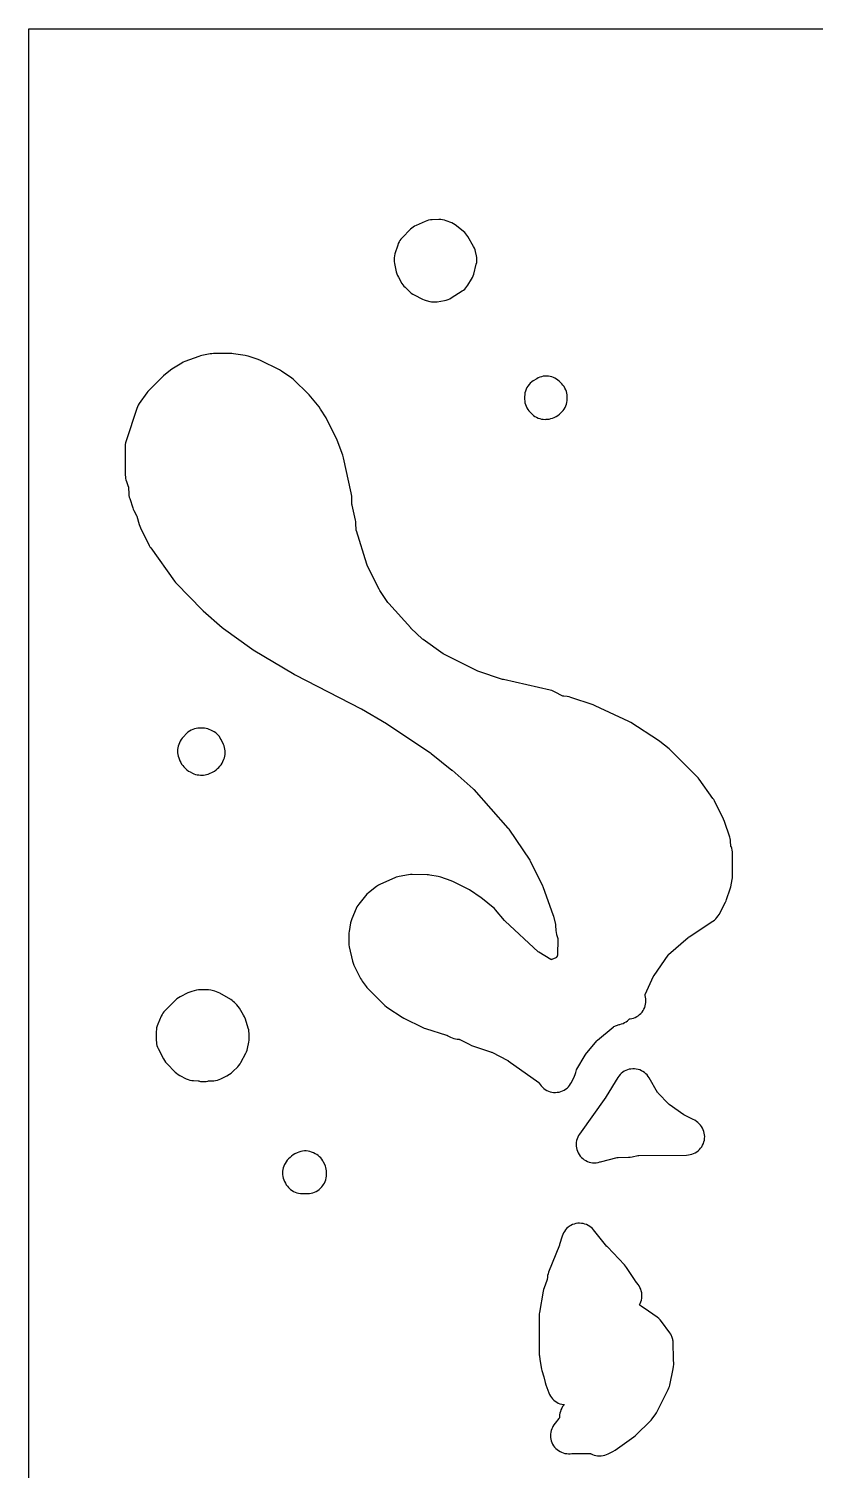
# Model space of a CAD drawing. Header units: millimetres. Extents: x 0 to 300, y 0 to 300.
# Drawn here: x 0 to 108, y 102 to 300 of the extents above; entities that cross this region are included whole.
import ezdxf

# ---------------------------------------------------------------- set-up
doc = ezdxf.new("R2010")
doc.units = ezdxf.units.MM
doc.layers.add('CUT', color=7, linetype='CONTINUOUS')

msp = doc.modelspace()

# ---------------------------------------------------------------- linework, layer by layer
at = {"layer": 'CUT'}
for points in [[(299.9021, 0), (0.0614, 0), (0.0029, 0.0029), (0, 0.0614), (0, 299.9386), (0.0029, 299.9971), (0.0614, 300), (299.9021, 300), (299.9605, 299.9971), (299.9634, 299.9386), (299.9634, 0.0614), (299.9605, 0.0029)], [(50.5481, 266.3379), (50.644, 266.0931), (50.7652, 265.8597), (51.2524, 265.0308), (51.379, 264.8367), (51.523, 264.6551), (51.6832, 264.4876), (52.3522, 263.8502), (52.5371, 263.6905), (52.7367, 263.5496), (52.9491, 263.4289), (54.0661, 262.8644), (54.3209, 262.7529), (54.5864, 262.6705), (55.0797, 262.547), (55.332, 262.4974), (55.588, 262.4741), (55.845, 262.4771), (56.1004, 262.5065), (57.0959, 262.6734), (57.3403, 262.7271), (57.5781, 262.8049), (57.8069, 262.9062), (58.0245, 263.0297), (59.5158, 263.9786), (59.6986, 264.1067), (59.8691, 264.2505), (60.0262, 264.409), (60.1686, 264.5809), (60.295, 264.7647), (60.8108, 265.5917), (60.9333, 265.8121), (61.033, 266.0438), (61.1088, 266.2843), (61.4675, 267.6602), (61.5162, 267.8914), (61.5429, 268.1261), (61.5473, 268.3624), (61.5293, 268.598), (61.4893, 268.8308), (61.3657, 269.3893), (61.2969, 269.6385), (61.2027, 269.8793), (61.0841, 270.109), (60.2874, 271.4749), (60.1662, 271.6627), (60.0288, 271.839), (59.8761, 272.0023), (59.7095, 272.1513), (58.7559, 272.9303), (58.546, 273.0842), (58.3213, 273.2155), (58.0841, 273.3227), (57.3364, 273.6148), (57.0917, 273.6961), (56.8399, 273.7518), (56.5837, 273.7813), (56.5122, 273.7858), (56.2998, 273.7901), (55.4121, 273.7705), (55.1595, 273.752), (54.9102, 273.7082), (54.6665, 273.6393), (54.4311, 273.5462), (53.1838, 272.9781), (52.9809, 272.8743), (52.7883, 272.7523), (52.6076, 272.6134), (52.4402, 272.4586), (51.2712, 271.2734), (51.115, 271.0994), (50.9757, 270.9116), (50.8545, 270.7116), (50.7526, 270.5012), (50.6708, 270.2822), (50.2817, 269.0706), (50.2146, 268.8162), (50.1745, 268.5562), (50.162, 268.2934), (50.1772, 268.0307), (50.2199, 267.7711), (50.4784, 266.5915)], [(13.6804, 237.053), (13.6866, 237.0129), (13.6881, 236.9936), (13.7364, 236.1071), (13.758, 235.8885), (13.7986, 235.6726), (13.8581, 235.4612), (14.2747, 234.196), (14.346, 234.0058), (14.4325, 233.8221), (14.7908, 233.1348), (14.7996, 233.1167), (14.8308, 233.0382), (14.8367, 233.019), (15.1561, 231.884), (15.2314, 231.6583), (15.3278, 231.4407), (16.545, 229.0132), (16.6383, 228.8438), (16.7444, 228.6821), (20.0211, 224.0876), (20.1402, 223.9337), (20.2708, 223.7895), (23.8143, 220.1731), (23.9459, 220.0483), (26.5436, 217.7558), (26.7384, 217.6005), (30.6336, 214.7999), (30.8068, 214.686), (36.4303, 211.312), (36.575, 211.2315), (45.6307, 206.5838), (45.6596, 206.5684), (45.6882, 206.5523), (49.1132, 204.5539), (49.1451, 204.5346), (49.1764, 204.5143), (55.1579, 200.5129), (55.2014, 200.4824), (55.2435, 200.45), (58.0951, 198.1576), (58.1159, 198.1405), (58.1364, 198.1228), (61.017, 195.5882), (61.072, 195.5366), (61.1237, 195.4818), (65.8161, 190.1848), (65.8678, 190.1223), (65.9152, 190.0565), (68.8012, 185.7578), (68.842, 185.6927), (68.8786, 185.6252), (70.5414, 182.3076), (70.5723, 182.2409), (70.5991, 182.1725), (72.0275, 178.1787), (72.0471, 178.119), (72.0636, 178.0585), (72.341, 176.9253), (72.3451, 176.9064), (72.3565, 176.826), (72.3578, 176.8067), (72.387, 176.1103), (72.4141, 175.8331), (72.472, 175.5605), (72.5598, 175.2961), (72.6226, 175.1371), (72.6293, 175.119), (72.6403, 175.0804), (72.6435, 175.0404), (72.6436, 175.0212), (72.5988, 172.6821), (72.598, 172.6632), (72.5934, 172.6241), (72.5742, 172.5897), (72.5638, 172.5739), (72.4548, 172.4168), (72.444, 172.402), (72.4193, 172.3727), (72.3855, 172.3547), (72.3687, 172.3472), (71.8196, 172.1188), (71.8028, 172.1122), (71.7673, 172.1012), (71.7338, 172.1175), (71.7181, 172.1264), (70.0673, 173.1276), (70.0508, 173.1382), (69.9851, 173.1877), (69.9703, 173.2006), (65.4505, 177.3777), (65.3969, 177.4304), (65.3466, 177.4864), (64.1115, 178.9504), (63.9525, 179.1219), (63.7782, 179.2777), (62.3121, 180.4703), (62.1362, 180.6011), (60.5474, 181.6768), (60.2665, 181.8414), (58.3307, 182.8123), (58.003, 182.9485), (56.5712, 183.4275), (56.3912, 183.4803), (56.2077, 183.5195), (55.0952, 183.7136), (54.9108, 183.7387), (54.7251, 183.75), (52.6548, 183.7994), (52.4089, 183.7931), (52.1648, 183.7627), (50.8713, 183.5366), (50.6704, 183.4929), (50.4738, 183.4329), (50.2828, 183.3569), (48.2946, 182.4695), (48.0263, 182.3297), (47.7769, 182.1585), (46.6566, 181.2855), (46.4336, 181.0894), (46.2354, 180.8681), (45.3163, 179.7105), (45.1873, 179.5325), (45.0744, 179.3439), (44.9785, 179.146), (44.3526, 177.6946), (44.2542, 177.425), (44.1874, 177.1459), (43.9811, 175.9958), (43.9516, 175.7747), (43.9419, 175.5519), (43.943, 174.408), (43.9593, 174.1254), (44.0075, 173.8464), (44.4541, 171.9181), (44.5371, 171.6365), (44.6524, 171.3665), (45.5776, 169.5114), (45.6767, 169.3315), (45.7903, 169.1604), (46.3249, 168.4224), (46.4507, 168.2629), (46.589, 168.1141), (48.924, 165.7982), (49.1171, 165.6255), (49.3271, 165.4738), (51.2809, 164.2106), (51.5276, 164.0703), (54.1344, 162.7776), (54.3185, 162.6954), (54.5086, 162.6283), (57.3652, 161.7478), (57.3818, 161.7422), (57.4496, 161.7145), (57.4653, 161.7068), (57.943, 161.4594), (58.1509, 161.3635), (58.3667, 161.2871), (58.5885, 161.2307), (58.8147, 161.1948), (59.0875, 161.1643), (59.105, 161.1619), (59.1414, 161.1544), (59.1753, 161.1407), (59.1914, 161.1329), (60.4776, 160.4716), (60.8138, 160.3287), (63.4261, 159.4379), (63.5038, 159.4084), (63.5793, 159.3736), (65.7778, 158.2688), (65.7823, 158.2664), (65.8483, 158.2268), (65.8631, 158.2167), (70.0373, 155.2173), (70.0512, 155.2069), (70.0788, 155.183), (70.1015, 155.1549), (70.1116, 155.1405), (70.2261, 154.9695), (70.3745, 154.77), (70.5421, 154.5863), (70.7271, 154.4201), (70.9276, 154.2731), (71.1418, 154.1467), (71.3674, 154.0423), (71.6024, 153.9608), (71.8442, 153.903), (72.0906, 153.8696), (72.3391, 153.8607), (72.5873, 153.8767), (72.8326, 153.9172), (73.0727, 153.9818), (73.3052, 154.07), (73.5278, 154.1809), (73.7383, 154.3133), (73.9346, 154.466), (74.1147, 154.6374), (74.2769, 154.8258), (74.4196, 155.0295), (74.5414, 155.2463), (74.9559, 156.079), (75.0657, 156.3341), (75.1465, 156.5998), (75.2313, 156.9469), (75.2362, 156.965), (75.2491, 157.002), (75.2655, 157.0376), (75.2746, 157.0541), (76.3971, 158.9791), (76.3999, 158.9836), (76.4451, 159.049), (76.4566, 159.0636), (78.0131, 160.9471), (78.0251, 160.961), (78.0792, 161.0152), (78.093, 161.0272), (80.2755, 162.8399), (80.291, 162.8521), (80.3252, 162.8751), (80.3616, 162.8946), (80.3797, 162.9025), (81.1031, 163.1994), (81.1205, 163.2061), (81.1585, 163.2175), (81.1632, 163.2184), (81.3959, 163.2759), (81.6221, 163.3553), (81.8396, 163.4561), (82.0464, 163.5772), (82.2407, 163.7176), (82.4207, 163.876), (82.4715, 163.9252), (82.517, 163.9651), (82.594, 163.9752), (82.8315, 164.0179), (83.0637, 164.0833), (83.2885, 164.1708), (83.5038, 164.2795), (83.7076, 164.4085), (83.8981, 164.5566), (84.0734, 164.7223), (84.232, 164.9041), (84.3722, 165.1003), (84.4929, 165.3092), (84.5929, 165.5287), (84.6713, 165.7569), (84.7273, 165.9915), (84.7605, 166.2305), (84.7704, 166.4715), (84.7571, 166.7124), (84.7207, 166.9508), (84.6614, 167.1846), (84.6417, 167.249), (84.6638, 167.3042), (85.824, 169.8382), (85.8314, 169.8535), (85.8666, 169.9155), (85.8759, 169.9297), (87.8102, 172.7377), (87.8134, 172.7421), (87.8455, 172.7816), (87.8635, 172.8001), (87.8814, 172.8164), (90.5704, 175.1525), (90.633, 175.2033), (90.6988, 175.2499), (93.964, 177.3999), (94.1678, 177.5494), (94.3555, 177.7187), (94.5251, 177.9061), (94.6749, 178.1097), (94.8034, 178.3273), (95.6877, 180.0145), (95.7731, 180.1945), (95.8438, 180.3807), (96.3348, 181.8456), (96.4088, 182.1159), (96.6201, 183.1016), (96.6624, 183.3683), (96.6756, 183.6379), (96.6608, 186.6692), (96.6472, 186.9172), (96.6091, 187.1627), (96.5468, 187.4031), (96.461, 187.6362), (96.4599, 187.639), (96.4517, 187.6596), (96.4385, 187.7041), (96.4305, 187.7499), (96.4285, 187.772), (96.396, 188.3133), (96.3735, 188.5298), (96.3322, 188.7436), (96.2725, 188.9529), (95.5691, 191.0662), (95.4332, 191.3945), (94.17, 193.9216), (94.0752, 194.0939), (93.9672, 194.2582), (92.0711, 196.909), (91.9471, 197.0683), (91.8107, 197.2171), (88.1616, 200.8878), (87.9493, 201.0783), (86.6897, 202.0848), (86.4834, 202.2332), (82.6898, 204.6783), (82.3994, 204.8392), (77.807, 206.9993), (77.5332, 207.1089), (74.4596, 208.1328), (74.2065, 208.2026), (73.9475, 208.2455), (73.4765, 208.2982), (73.4589, 208.3006), (73.4225, 208.3081), (73.3884, 208.3219), (73.3722, 208.3298), (72.2296, 208.9196), (72.0356, 209.0095), (71.8345, 209.0824), (71.628, 209.1379), (65.193, 210.5755), (65.1323, 210.5907), (65.0724, 210.609), (61.6655, 211.7492), (61.585, 211.7793), (61.5069, 211.8151), (57.0098, 214.0694), (57.0054, 214.0717), (56.9412, 214.11), (56.9267, 214.1197), (54.1466, 216.0946), (54.08, 216.1454), (54.0171, 216.2008), (52.5262, 217.606), (52.4901, 217.6415), (52.4554, 217.6785), (49.4301, 221.0492), (49.3749, 221.1153), (49.3245, 221.1852), (48.2116, 222.8495), (48.171, 222.9146), (48.1345, 222.9822), (46.4655, 226.3274), (46.4633, 226.3322), (46.4336, 226.4051), (46.4277, 226.4225), (44.9929, 231.0332), (44.9883, 231.0492), (44.9808, 231.0835), (44.9762, 231.1184), (44.9751, 231.1346), (44.9336, 232.0622), (44.9135, 232.2858), (44.8735, 232.5067), (44.404, 234.5639), (44.4002, 234.5823), (44.3901, 234.6605), (44.3891, 234.6793), (44.3534, 235.7979), (44.3352, 236.0292), (44.2957, 236.2578), (43.2333, 241.0625), (43.1331, 241.4005), (42.3502, 243.4886), (42.2479, 243.7239), (40.9495, 246.3355), (40.8395, 246.5336), (40.0848, 247.7588), (39.882, 248.0419), (38.5187, 249.6887), (38.3354, 249.8873), (36.4589, 251.7111), (36.2999, 251.853), (36.1293, 251.9809), (34.7114, 252.9522), (34.4181, 253.125), (31.8354, 254.4186), (31.5008, 254.5569), (30.1088, 255.0173), (29.9069, 255.0748), (29.701, 255.1152), (28.1016, 255.3594), (27.9058, 255.3814), (27.7088, 255.388), (25.3651, 255.3735), (25.1417, 255.3621), (24.9202, 255.3308), (23.7732, 255.1159), (23.5618, 255.0668), (23.3554, 254.9994), (21.4252, 254.2753), (21.2092, 254.1825), (21.0029, 254.0697), (19.8606, 253.3741), (19.6573, 253.236), (18.7632, 252.5628), (18.5057, 252.3399), (16.4759, 250.3249), (16.3289, 250.1657), (16.1962, 249.9943), (15.1519, 248.5179), (15.0177, 248.3066), (14.9054, 248.0829), (14.816, 247.8491), (13.3627, 243.3908), (13.294, 243.1347), (13.2528, 242.8727), (13.2396, 242.6078), (13.2525, 238.6659), (13.2628, 238.4478), (13.292, 238.2315), (13.34, 238.0185), (13.4064, 237.8106), (13.664, 237.1106), (13.6702, 237.0923)], [(68.6907, 247.5086), (68.8603, 247.327), (69.1465, 247.0494), (69.3291, 246.8887), (69.5265, 246.7466), (69.7368, 246.6243), (69.958, 246.523), (70.188, 246.4437), (70.4245, 246.3871), (70.6655, 246.3538), (70.9086, 246.344), (71.0404, 246.3452), (71.2679, 246.3575), (71.4933, 246.3905), (71.7148, 246.4439), (71.9305, 246.5172), (72.1386, 246.6098), (72.4231, 246.7524), (72.6583, 246.8866), (72.8776, 247.0454), (73.0784, 247.2271), (73.2291, 247.3789), (73.3943, 247.5629), (73.5406, 247.7624), (73.6665, 247.9753), (73.7707, 248.1996), (73.8522, 248.4331), (73.9103, 248.6735), (73.9443, 248.9185), (73.954, 249.1656), (73.9509, 249.4572), (73.9363, 249.7019), (73.8979, 249.944), (73.8359, 250.1812), (73.7509, 250.4112), (73.6439, 250.6317), (73.5158, 250.8407), (73.3678, 251.0361), (73.2014, 251.2161), (72.8351, 251.5753), (72.6583, 251.7329), (72.4673, 251.8732), (72.2639, 251.9947), (72.0499, 252.0964), (71.8272, 252.1775), (71.5978, 252.237), (71.3639, 252.2746), (71.1274, 252.2899), (70.8906, 252.2827), (70.6555, 252.2531), (70.4242, 252.2014), (70.1989, 252.128), (69.9816, 252.0336), (69.7741, 251.9191), (69.2883, 251.62), (69.0775, 251.4749), (68.8827, 251.3089), (68.7058, 251.1239), (68.5488, 250.9218), (68.4133, 250.7047), (68.3007, 250.4749), (68.2121, 250.2348), (68.1486, 249.9869), (68.1108, 249.7338), (68.099, 249.4781), (68.1009, 249.1085), (68.1145, 248.8604), (68.1527, 248.6149), (68.2151, 248.3744), (68.3011, 248.1412), (68.4098, 247.9178), (68.5401, 247.7062)], [(20.4576, 200.2851), (20.5138, 200.0551), (20.5915, 199.8315), (20.7634, 199.4036), (20.8672, 199.1781), (20.9929, 198.964), (21.1392, 198.7635), (21.3046, 198.5784), (21.5145, 198.3659), (21.7154, 198.1835), (21.9349, 198.0239), (22.1704, 197.889), (22.4809, 197.7329), (22.6867, 197.6409), (22.8999, 197.5677), (23.1189, 197.5141), (23.3418, 197.4804), (23.5669, 197.4669), (23.7609, 197.4641), (23.9823, 197.4706), (24.2022, 197.4967), (24.4189, 197.5422), (24.6308, 197.6067), (24.8361, 197.6897), (25.2332, 197.871), (25.4855, 198.0041), (25.721, 198.1651), (25.9367, 198.3518), (26.0814, 198.4925), (26.2523, 198.6759), (26.4038, 198.8755), (26.5347, 199.0893), (26.6434, 199.3152), (26.777, 199.6321), (26.8577, 199.8521), (26.9175, 200.0787), (26.9558, 200.3098), (26.9724, 200.5435), (26.9669, 200.7778), (26.9396, 201.0105), (26.8906, 201.2396), (26.8203, 201.4632), (26.7295, 201.6791), (26.4141, 202.3401), (26.302, 202.5489), (26.1707, 202.7462), (26.0213, 202.9302), (25.8551, 203.0992), (25.6736, 203.2517), (25.4785, 203.3863), (25.2716, 203.5018), (24.9889, 203.6425), (24.7839, 203.7333), (24.5716, 203.8054), (24.3537, 203.8581), (24.1319, 203.8911), (23.908, 203.9041), (23.4838, 203.9097), (23.2335, 203.9005), (22.9855, 203.8662), (22.7421, 203.8074), (22.5058, 203.7244), (22.279, 203.6183), (22.064, 203.49), (21.8628, 203.3408), (21.6776, 203.1722), (21.247, 202.7389), (21.0739, 202.5456), (20.9217, 202.3354), (20.7922, 202.1106), (20.6835, 201.897), (20.5862, 201.6812), (20.5098, 201.4571), (20.4549, 201.2268), (20.422, 200.9924), (20.4115, 200.7558), (20.4234, 200.5194)], [(18.6172, 158.2329), (18.7726, 158.0177), (18.9498, 157.8203), (20.1017, 156.6666), (20.2956, 156.4917), (20.5067, 156.338), (20.7326, 156.2071), (21.6249, 155.7509), (21.8649, 155.6437), (22.1148, 155.5623), (22.3718, 155.5076), (22.6332, 155.4802), (23.2782, 155.4466), (23.2951, 155.4454), (23.3303, 155.4405), (23.4362, 155.4161), (23.4366, 155.418), (23.5958, 155.3825), (23.8435, 155.3527), (24.093, 155.3478), (24.3418, 155.3677), (24.5873, 155.4124), (24.7001, 155.4388), (24.7332, 155.4433), (24.7506, 155.4446), (25.3987, 155.4752), (25.6506, 155.4999), (25.8987, 155.55), (26.1404, 155.6249), (26.3733, 155.7238), (27.0063, 156.0314), (27.2148, 156.1453), (27.5498, 156.3495), (27.794, 156.5191), (28.0164, 156.7164), (28.6938, 157.3939), (28.8596, 157.5769), (29.0065, 157.7753), (29.1331, 157.9873), (29.7989, 159.2386), (29.8999, 159.4521), (29.9803, 159.6742), (30.0393, 159.9028), (30.2207, 160.7731), (30.2628, 161.054), (30.2728, 161.338), (30.2582, 162.0023), (30.2419, 162.238), (30.2034, 162.4711), (30.1431, 162.6996), (29.7487, 163.9499), (29.6423, 164.2282), (29.5036, 164.4919), (28.9415, 165.4211), (28.7758, 165.6621), (28.583, 165.8821), (28.2515, 166.2184), (28.0882, 166.37), (27.912, 166.5064), (27.7244, 166.6266), (26.2229, 167.4967), (26.0098, 167.6069), (25.7871, 167.6962), (25.557, 167.7636), (24.9777, 167.9037), (24.6821, 167.9566), (24.3822, 167.9737), (23.6193, 167.9713), (23.3222, 167.9526), (23.0295, 167.8988), (22.3833, 167.7396), (22.109, 167.6551), (21.8463, 167.5397), (20.7648, 166.9888), (20.5395, 166.8588), (20.3288, 166.706), (20.1352, 166.5322), (18.7242, 165.1264), (18.5651, 164.9521), (18.4231, 164.7637), (18.2995, 164.5627), (18.1955, 164.3509), (17.711, 163.235), (17.6212, 162.9953), (17.5564, 162.7476), (17.5173, 162.4946), (17.5043, 162.2389), (17.5045, 161.0063), (17.5154, 160.7738), (17.5479, 160.5432), (17.6017, 160.3167), (17.6763, 160.0961), (17.7712, 159.8834), (18.4856, 158.4632)], [(75.1945, 146.9935), (75.177, 146.7447), (75.1845, 146.4954), (75.2167, 146.2481), (75.2734, 146.0053), (75.354, 145.7693), (75.4578, 145.5425), (75.5836, 145.3271), (75.7303, 145.1254), (75.8963, 144.9393), (76.08, 144.7707), (76.2796, 144.6212), (76.4932, 144.4923), (76.7185, 144.3854), (76.9533, 144.3014), (77.1953, 144.2412), (77.4422, 144.2055), (77.6913, 144.1945), (77.9403, 144.2084), (78.1867, 144.2471), (78.428, 144.3101), (78.4322, 144.3114), (78.5101, 144.3332), (80.8297, 144.9024), (80.8504, 144.9069), (80.937, 144.9186), (80.9582, 144.9198), (82.3704, 144.9591), (82.6138, 144.9778), (82.8543, 145.0202), (83.6638, 145.2039), (83.6849, 145.2081), (83.7733, 145.2183), (83.7948, 145.2191), (90.3556, 145.263), (90.6008, 145.2767), (90.8436, 145.3144), (91.0814, 145.3758), (91.3121, 145.4602), (91.5334, 145.5668), (91.7432, 145.6947), (91.9394, 145.8425), (92.1201, 146.0088), (92.2837, 146.1921), (92.4285, 146.3906), (92.5531, 146.6023), (92.6563, 146.8252), (92.7371, 147.0572), (92.7948, 147.2959), (92.8288, 147.5392), (92.8387, 147.7847), (92.8245, 148.0299), (92.7863, 148.2726), (92.7245, 148.5103), (92.6396, 148.7409), (92.5325, 148.9619), (92.4043, 149.1714), (92.2561, 149.3674), (92.0894, 149.5478), (91.9057, 149.711), (91.7085, 149.8696), (91.4856, 150.0296), (91.2465, 150.1642), (90.0635, 150.7471), (90.0589, 150.7494), (89.9931, 150.7881), (89.9782, 150.7981), (87.9701, 152.2106), (87.9551, 152.2217), (87.8965, 152.2718), (87.8832, 152.2849), (86.4577, 153.7543), (86.4416, 153.772), (86.3816, 153.8509), (86.3689, 153.8712), (85.2034, 155.8657), (85.0694, 156.0711), (84.9159, 156.2625), (84.7444, 156.4379), (84.5566, 156.5956), (84.3542, 156.7341), (84.1392, 156.8522), (83.9136, 156.9486), (83.6797, 157.0224), (83.4397, 157.073), (83.1959, 157.0998), (82.9506, 157.1026), (82.7063, 157.0813), (82.4652, 157.0362), (82.2296, 156.9677), (82.002, 156.8764), (81.7843, 156.7633), (81.5788, 156.6294), (81.3874, 156.476), (81.212, 156.3045), (81.0542, 156.1167), (80.9156, 155.9144), (79.2988, 153.2864), (79.2766, 153.2516), (79.2533, 153.2176), (75.6402, 148.1448), (75.5059, 147.9347), (75.3931, 147.7123), (75.303, 147.4797), (75.2366, 147.2393)], [(34.8981, 142.3331), (34.955, 142.0995), (35.0341, 141.8725), (35.1355, 141.6212), (35.241, 141.3932), (35.3689, 141.177), (35.5178, 140.9748), (35.6862, 140.7885), (35.7764, 140.6983), (35.959, 140.5329), (36.157, 140.3863), (36.3685, 140.2598), (36.5913, 140.1548), (36.8235, 140.0722), (37.0627, 140.0129), (37.3065, 139.9774), (37.5526, 139.9661), (38.3127, 139.9687), (38.5547, 139.9813), (38.7945, 140.0172), (39.0296, 140.0762), (39.2579, 140.1577), (39.4772, 140.261), (39.6855, 140.385), (39.8808, 140.5285), (40.0613, 140.6903), (40.2253, 140.8689), (40.3712, 141.0624), (40.4638, 141.1987), (40.5928, 141.41), (40.7003, 141.6332), (40.7851, 141.8658), (40.8465, 142.1057), (40.8839, 142.3505), (40.8968, 142.5978), (40.8976, 142.8586), (40.8881, 143.0839), (40.8583, 143.3073), (40.8085, 143.5272), (40.7391, 143.7417), (40.6507, 143.949), (40.4949, 144.2729), (40.3826, 144.4808), (40.2511, 144.6771), (40.1017, 144.8602), (39.9357, 145.0283), (39.7545, 145.18), (39.5598, 145.314), (39.3534, 145.4289), (39.0837, 145.5627), (38.8497, 145.6644), (38.6066, 145.7416), (38.3569, 145.7937), (38.1031, 145.82), (37.848, 145.8203), (37.5942, 145.7947), (37.3443, 145.7433), (37.101, 145.6667), (36.8667, 145.5657), (36.5392, 145.4042), (36.3074, 145.2742), (36.0907, 145.1203), (35.8915, 144.9442), (35.6719, 144.7282), (35.4968, 144.5371), (35.3424, 144.3289), (35.2104, 144.1058), (35.138, 143.9675), (35.0368, 143.7494), (34.9571, 143.5226), (34.8995, 143.2892), (34.8645, 143.0513), (34.8526, 142.8112), (34.8638, 142.5711)], [(71.022, 113.7053), (71.4253, 112.5946), (71.5212, 112.3665), (71.6391, 112.1489), (71.778, 111.9441), (71.9364, 111.7541), (72.1129, 111.5806), (72.3056, 111.4254), (72.5128, 111.29), (72.7323, 111.1758), (72.962, 111.0838), (73.1997, 111.015), (73.443, 110.97), (73.5384, 110.962), (73.4691, 110.8854), (73.3249, 110.6915), (73.2001, 110.4845), (73.0959, 110.2665), (73.0132, 110.0394), (72.9529, 109.8054), (72.9154, 109.5666), (72.9012, 109.3254), (72.9004, 109.2556), (72.8835, 109.1996), (72.8753, 109.1764), (72.8737, 109.1721), (72.8701, 109.1618), (72.8619, 109.1385), (72.8556, 109.1219), (72.8403, 109.0886), (72.8195, 109.0588), (72.8083, 109.0448), (72.2881, 108.4256), (72.1163, 108.1954), (71.9721, 107.9471), (71.921, 107.8462), (71.8225, 107.6259), (71.7457, 107.3972), (71.6913, 107.1621), (71.6598, 106.9228), (71.6516, 106.6817), (71.6666, 106.4408), (71.7048, 106.2025), (71.7657, 105.9691), (71.8489, 105.7425), (71.9536, 105.5251), (72.0787, 105.3188), (72.2232, 105.1254), (72.3856, 104.947), (72.5644, 104.785), (72.7581, 104.641), (72.9647, 104.5163), (73.1824, 104.4122), (73.4091, 104.3295), (73.6427, 104.269), (73.8811, 104.2314), (74.122, 104.2169), (74.3631, 104.2258), (74.5953, 104.2568), (74.6373, 104.2605), (74.6559, 104.2608), (77.1057, 104.2448), (77.1259, 104.2441), (77.1674, 104.2396), (77.2071, 104.2267), (77.2258, 104.219), (77.4183, 104.1339), (77.6491, 104.0453), (77.8874, 103.9799), (78.131, 103.9384), (78.3776, 103.9211), (78.6246, 103.9282), (78.8698, 103.9597), (79.1106, 104.0153), (79.3448, 104.0944), (79.57, 104.1962), (80.234, 104.5368), (80.5384, 104.7214), (83.1207, 106.5514), (83.2751, 106.6701), (83.4198, 106.8004), (85.342, 108.673), (85.4933, 108.8341), (85.6298, 109.0079), (86.1125, 109.6818), (86.2222, 109.8486), (86.3182, 110.0236), (87.8327, 113.0662), (87.9175, 113.2559), (87.9862, 113.452), (88.0384, 113.6531), (88.524, 115.9043), (88.5689, 116.1941), (88.5796, 116.4871), (88.5619, 117.2779), (88.562, 117.3033), (88.5139, 119.4322), (88.5039, 119.5691), (88.4956, 119.6832), (88.4955, 119.6835), (88.4955, 119.6838), (88.4713, 119.8216), (88.4519, 119.9318), (88.4518, 119.932), (88.4518, 119.9323), (88.4127, 120.0708), (88.3834, 120.1747), (88.3834, 120.1749), (88.3833, 120.1751), (88.3278, 120.3157), (88.2908, 120.4095), (88.2907, 120.4096), (88.2907, 120.4097), (88.2135, 120.5591), (88.175, 120.6338), (88.1749, 120.6338), (88.1749, 120.6339), (88.0371, 120.8452), (86.9166, 122.3876), (86.7372, 122.607), (86.5342, 122.8048), (86.3102, 122.9783), (84.5256, 124.205), (84.1607, 124.4559), (83.9112, 124.6274), (83.8645, 124.663), (83.8762, 124.687), (83.9705, 124.8601), (84.0686, 125.094), (84.1426, 125.3367), (84.1916, 125.5856), (84.2151, 125.8382), (84.2128, 126.0919), (84.1849, 126.344), (84.1316, 126.592), (84.0534, 126.8333), (83.9512, 127.0655), (83.8259, 127.2861), (83.679, 127.4929), (83.3397, 127.9223), (83.3075, 127.965), (83.2773, 128.009), (82.0979, 129.807), (81.9686, 129.9862), (81.824, 130.1534), (79.4686, 132.6445), (79.4374, 132.6787), (79.4076, 132.7141), (77.5849, 134.9626), (77.4206, 135.1461), (77.239, 135.3124), (77.0419, 135.4601), (76.8313, 135.5877), (76.6092, 135.694), (76.3776, 135.7779), (76.1389, 135.8386), (75.8955, 135.8755), (75.6495, 135.8883), (75.4035, 135.8768), (75.1598, 135.8412), (74.9209, 135.7818), (74.6889, 135.6992), (74.4661, 135.5941), (74.2548, 135.4676), (74.057, 135.321), (73.8745, 135.1556), (73.7092, 134.973), (73.5627, 134.7751), (73.4364, 134.5637), (73.3314, 134.3409), (73.2489, 134.1089), (72.9103, 132.984), (72.894, 132.9336), (72.8754, 132.884), (71.3908, 129.1623), (71.3143, 128.9408), (71.2588, 128.7132), (71.2249, 128.4813), (71.1921, 128.1486), (71.19, 128.1309), (71.1829, 128.0942), (71.1725, 128.0582), (71.1666, 128.042), (70.7727, 127.033), (70.6926, 126.7923), (70.6373, 126.5447), (70.1414, 123.641), (70.1149, 123.4331), (70.1058, 123.2238), (70.0985, 118.1549), (70.1234, 117.7997), (70.139, 117.6894), (70.1442, 117.5654), (70.1932, 117.2669), (70.2088, 117.1984), (70.3682, 116.0762), (70.41, 115.8542), (70.4717, 115.6369), (70.7588, 114.776), (70.9339, 114.005)]]:
    msp.add_lwpolyline(points, close=True, dxfattribs=at)

doc.saveas('drawing.dxf')
